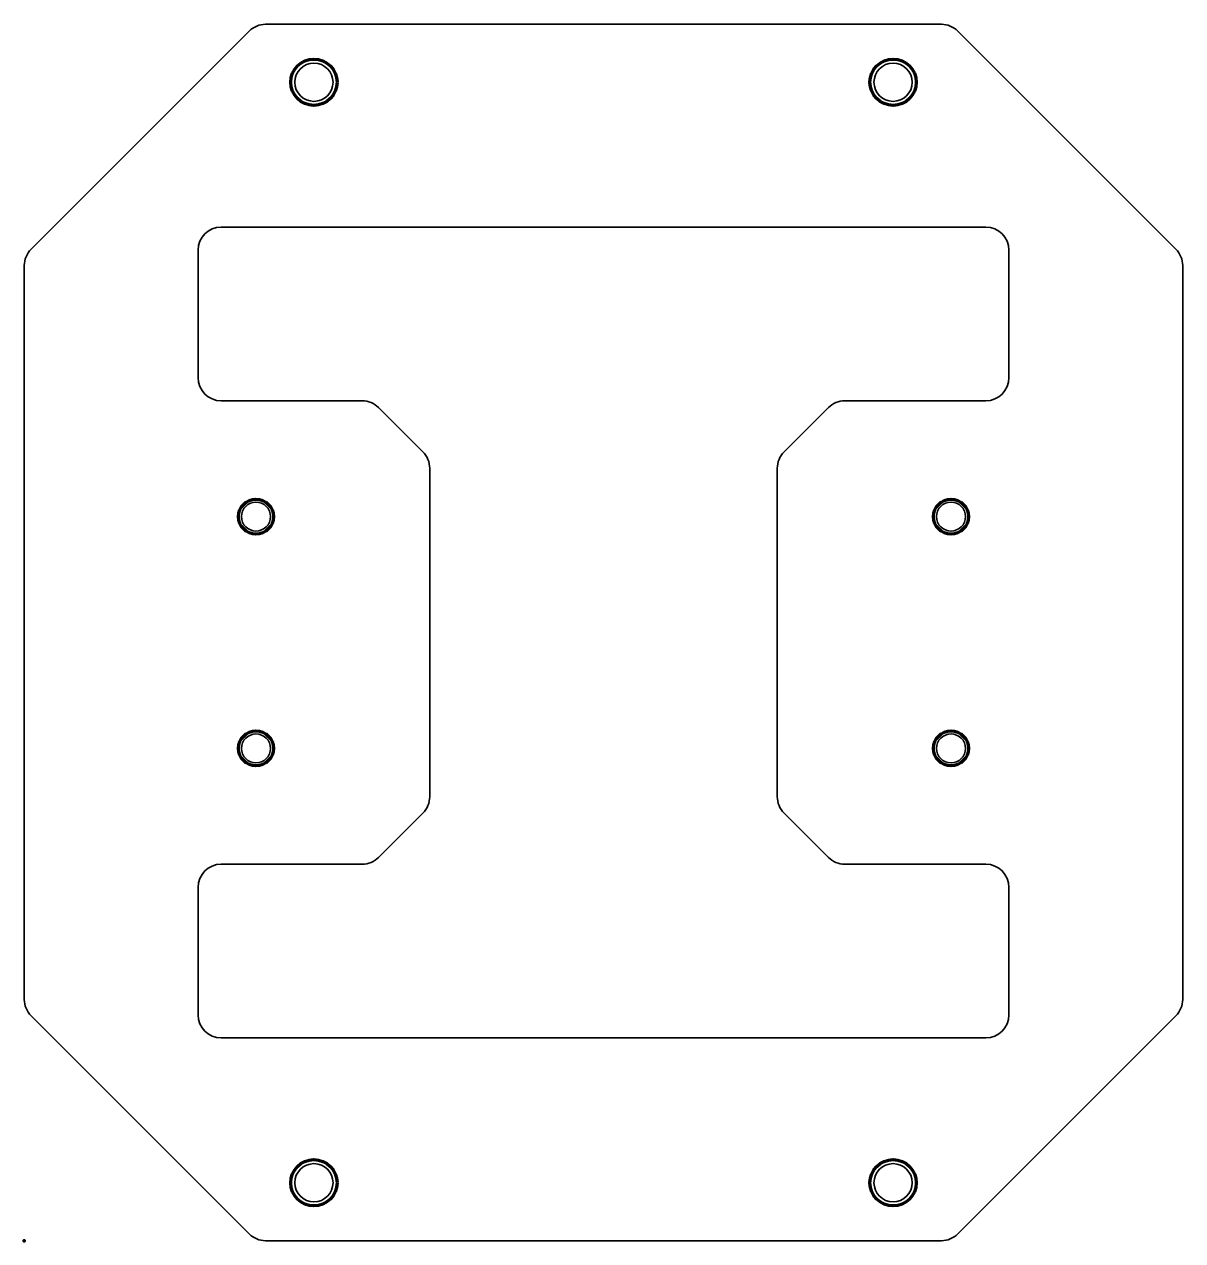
# Model space of a CAD drawing. Header units: millimetres. Extents: x 0 to 100, y 0 to 105.
import ezdxf
from ezdxf.lldxf.tags import DXFTag

# ---------------------------------------------------------------- set-up
doc = ezdxf.new("R2010")
doc.units = ezdxf.units.MM
doc.layers.add('1', color=7, linetype='Continuous', true_color=0xffffff)
doc.layers.add('61', color=7, linetype='Continuous', true_color=0xffffff)
tags = doc.linetypes.add('DASHED', pattern=[25.72, 12.86, -12.86]).pattern_tags.tags
tags[6:7] = [DXFTag(74, 4), DXFTag(75, 0), DXFTag(340, '0'), DXFTag(46, 0.0), DXFTag(50, 0.0), DXFTag(44, 0.0), DXFTag(45, 0.0)]
tags[4:5] = [DXFTag(74, 4), DXFTag(75, 0), DXFTag(340, '0'), DXFTag(46, 0.0), DXFTag(50, 0.0), DXFTag(44, 0.0), DXFTag(45, 0.0)]

msp = doc.modelspace()

# ---------------------------------------------------------------- linework, layer by layer
at = {"layer": '1', "color": 252, "linetype": 'Continuous', "lineweight": 35}
for p, q in [((79.171573, 105), (20.828427, 105)), ((0.585786, 85.585786), (19.414214, 104.414214)), ((80.585786, 104.414214), (99.414214, 85.585786)), ((99.414214, 85.585786), (80.585786, 104.414214)), ((17, 87.5), (83, 87.5)), ((15, 85.5), (15, 74.5)), ((85, 85.5), (85, 74.5)), ((0, 84.171573), (0, 20.828427)), ((100, 20.828427), (100, 84.171573)), ((17, 72.5), (29.171573, 72.5)), ((83, 72.5), (70.828427, 72.5)), ((34.414214, 68.085786), (30.585786, 71.914214)), ((30.585786, 71.914214), (34.414214, 68.085786)), ((65.585786, 68.085786), (69.414214, 71.914214)), ((35, 38.328427), (35, 66.671573)), ((65, 66.671573), (65, 38.328427)), ((34.414214, 36.914214), (30.585786, 33.085786)), ((65.585786, 36.914214), (69.414214, 33.085786)), ((69.414214, 33.085786), (65.585786, 36.914214)), ((17, 32.5), (29.171573, 32.5)), ((83, 32.5), (70.828427, 32.5)), ((15, 19.5), (15, 30.5)), ((85, 19.5), (85, 30.5)), ((0.585786, 19.414214), (19.414214, 0.585786)), ((19.414214, 0.585786), (0.585786, 19.414214)), ((80.585786, 0.585786), (99.414214, 19.414214)), ((83, 17.5), (17, 17.5)), ((20.828427, 0), (79.171573, 0))]:
    msp.add_line(p, q, dxfattribs=at)
at = {"layer": '1', "color": 163, "linetype": 'DASHED', "lineweight": 70}
for centre, radius in [((25, 100), 2), ((75, 100), 2), ((20, 62.5), 1.5), ((80, 62.5), 1.5), ((20, 42.5), 1.5), ((80, 42.5), 1.5), ((25, 5), 2), ((75, 5), 2)]:
    msp.add_circle(centre, radius, dxfattribs=at)
at = {"layer": '1', "color": 252, "linetype": 'Continuous', "lineweight": 35}
for centre, radius in [((25, 100), 1.65), ((75, 100), 1.65), ((20, 62.5), 1.25), ((80, 62.5), 1.25), ((20, 42.5), 1.25), ((80, 42.5), 1.25), ((25, 5), 1.65), ((75, 5), 1.65)]:
    msp.add_circle(centre, radius, dxfattribs=at)
for centre, start, end in [((20.828427, 103), 90, 135), ((79.171573, 103), 45, 90), ((17, 85.5), 90, 180), ((83, 85.5), 0, 90), ((2, 84.171573), 135, 180), ((98, 84.171573), 0, 45), ((17, 74.5), 180, 270), ((83, 74.5), 270, 0), ((29.171573, 70.5), 45, 90), ((70.828427, 70.5), 90, 135), ((33, 66.671573), 0, 45), ((67, 66.671573), 135, 180), ((33, 38.328427), 315, 0), ((67, 38.328427), 180, 225), ((29.171573, 34.5), 270, 315), ((70.828427, 34.5), 225, 270), ((17, 30.5), 90, 180), ((83, 30.5), 0, 90), ((2, 20.828427), 180, 225), ((98, 20.828427), 315, 0), ((17, 19.5), 180, 270), ((83, 19.5), 270, 0), ((20.828427, 2), 225, 270), ((79.171573, 2), 270, 315)]:
    msp.add_arc(centre, 2, start, end, dxfattribs=at)
at = {"layer": '61', "color": 23, "linetype": 'Continuous', "lineweight": 70}
msp.add_point((0, 0), dxfattribs=at)

doc.saveas('drawing.dxf')
